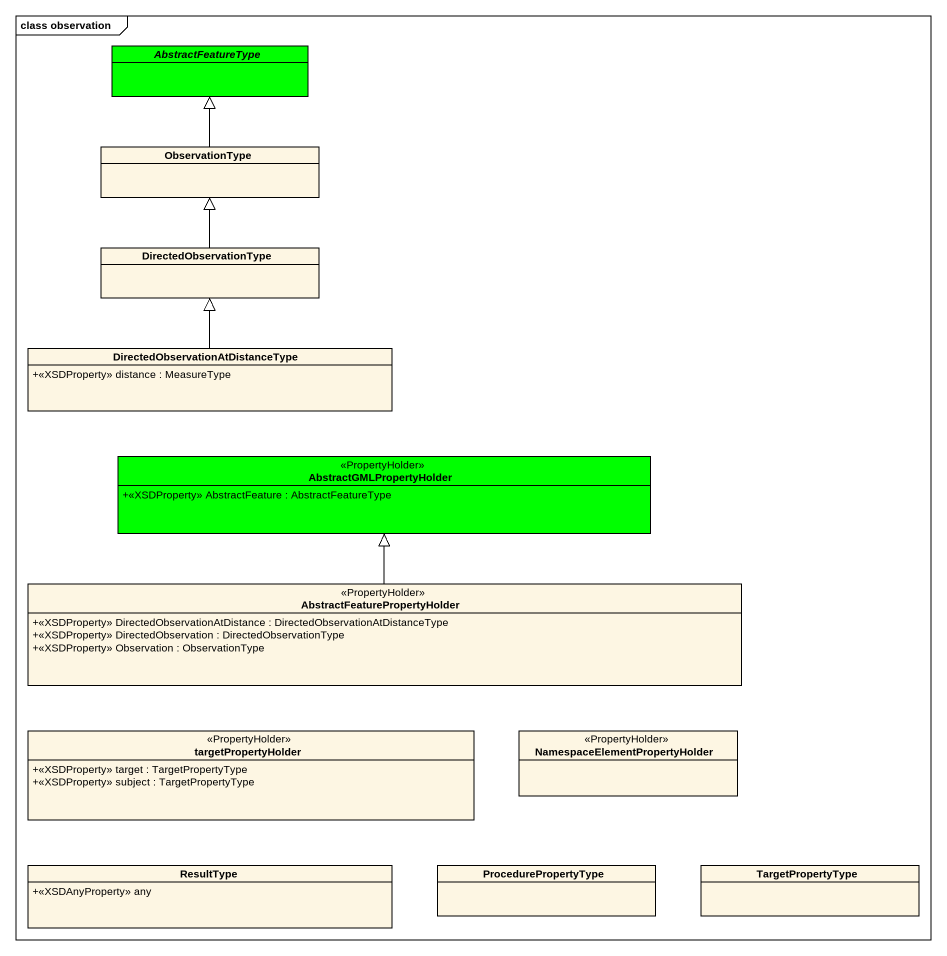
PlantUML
@startuml
mainframe class observation
hide circle
hide empty members
skinparam classAttributeIconSize 0
abstract class AbstractFeatureType #00FF00
class ObservationType
class DirectedObservationType
class "DirectedObservationAtDistanceType" as DirectedObservationAtDistanc {
  +<<XSDProperty>> distance : MeasureType
}
class AbstractGMLPropertyHolder <<PropertyHolder>> #00FF00 {
  +<<XSDProperty>> AbstractFeature : AbstractFeatureType
}
class "AbstractFeaturePropertyHolder" as AbstractFeaturePropertyHolde <<PropertyHolder>> {
  +<<XSDProperty>> DirectedObservationAtDistance : DirectedObservationAtDistanceType
  +<<XSDProperty>> DirectedObservation : DirectedObservationType
  +<<XSDProperty>> Observation : ObservationType
}
class targetPropertyHolder <<PropertyHolder>> {
  +<<XSDProperty>> target : TargetPropertyType
  +<<XSDProperty>> subject : TargetPropertyType
}
class "NamespaceElementPropertyHolder" as NamespaceElementPropertyHold <<PropertyHolder>>
class ResultType {
  +<<XSDAnyProperty>> any
}
class ProcedurePropertyType
class TargetPropertyType
ObservationType -up-|> AbstractFeatureType
DirectedObservationType -up-|> ObservationType
DirectedObservationAtDistanc -up-|> DirectedObservationType
AbstractFeaturePropertyHolde -up-|> AbstractGMLPropertyHolder
@enduml
